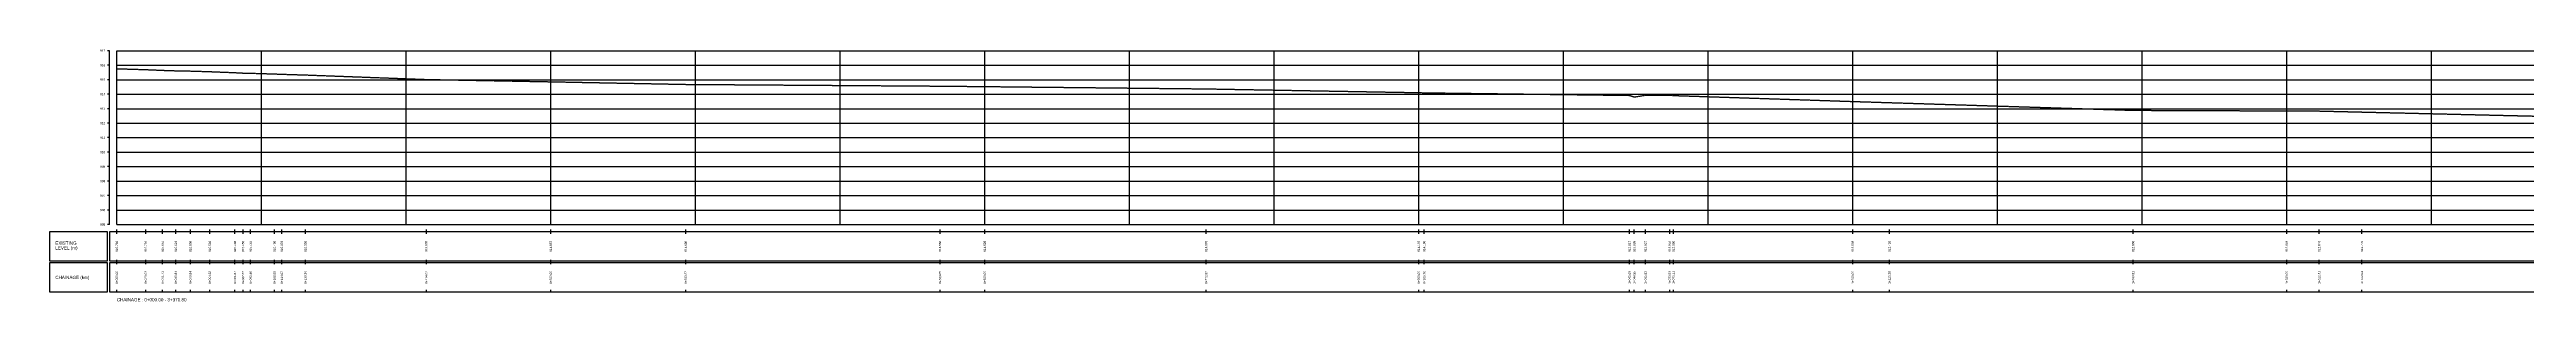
# Model space of a CAD drawing. Header units: millimetres. Extents: x 1478788 to 1486142, y 824439 to 831516.
# Drawn here: x 1482714 to 1484426, y 828320 to 828494 of the extents above; entities that cross this region are included whole.
import ezdxf
from ezdxf.enums import TextEntityAlignment as Align

# ---------------------------------------------------------------- set-up
doc = ezdxf.new("R2010")
doc.units = ezdxf.units.MM
doc.linetypes.add('HIDDEN', pattern=[0.375, 0.25, -0.125])
for name, color, linetype in [('GL', 3, 'HIDDEN'), ('GRID', 8, 'Continuous'), ('SCALE_LINE', 1, 'Continuous'), ('TitleBox', 7, 'Continuous')]:
    doc.layers.add(name, color=color, linetype=linetype)
doc.styles.get("Standard").update_dxf_attribs({"font": 'arial.ttf'})

msp = doc.modelspace()

# ---------------------------------------------------------------- linework, layer by layer
at = {"layer": 'GL'}
msp.add_lwpolyline([(1482760.2, 828480.8), (1482760.2, 828480.8), (1482760.2, 828480.8), (1482780.2, 828480.2), (1482791.9, 828479.7), (1482801, 828479.4), (1482811.1, 828479.2), (1482824.5, 828478.8), (1482841.9, 828478.1), (1482847.5, 828477.8), (1482852.7, 828477.7), (1482869.2, 828477.2), (1482874.3, 828477), (1482890.6, 828476.5), (1482974.2, 828473.4), (1482974.2, 828473.4), (1482974.2, 828473.4), (1482974.2, 828473.4), (1482974.2, 828473.4), (1482974.2, 828473.4), (1482974.2, 828473.4), (1482974.2, 828473.4), (1482974.2, 828473.4), (1483060.2, 828471.8), (1483153.5, 828470), (1483153.5, 828470), (1483329.3, 828468.8), (1483329.3, 828468.8), (1483329.3, 828468.8), (1483329.3, 828468.8), (1483329.3, 828468.8), (1483360.2, 828468.5), (1483513.2, 828466.9), (1483660.2, 828464.3), (1483664, 828464.2), (1483664, 828464.2), (1483664, 828464.2), (1483664, 828464.2), (1483664, 828464.2), (1483664, 828464.2), (1483805.9, 828462.4), (1483809.2, 828461.3), (1483817, 828462.5), (1483833.7, 828462.6), (1483833.7, 828462.6), (1483833.7, 828462.6), (1483833.7, 828462.6), (1483833.7, 828462.6), (1483836.3, 828462.3), (1483960.2, 828458.2), (1483985.6, 828457.4), (1483985.6, 828457.4), (1483985.6, 828457.4), (1483985.6, 828457.4), (1483985.6, 828457.4), (1483985.6, 828457.4), (1484154, 828452.1), (1484154, 828452.1), (1484154, 828452.1), (1484154, 828452.1), (1484154, 828452.1), (1484154, 828452.1), (1484260.2, 828451.7), (1484282.6, 828451.6), (1484282.6, 828451.6), (1484282.6, 828451.6), (1484312.2, 828450.9), (1484469.6, 828447.2)], dxfattribs=at)
at = {"layer": 'GRID'}
for p, q in [((1482760.2, 828493.2), (1486131, 828493.2)), ((1482760.2, 828373.2), (1482760.2, 828493.2)), ((1482860.2, 828373.2), (1482860.2, 828493.2)), ((1482960.2, 828373.2), (1482960.2, 828493.2)), ((1483060.2, 828373.2), (1483060.2, 828493.2)), ((1483160.2, 828373.2), (1483160.2, 828493.2)), ((1483260.2, 828373.2), (1483260.2, 828493.2)), ((1483360.2, 828373.2), (1483360.2, 828493.2)), ((1483460.2, 828373.2), (1483460.2, 828493.2)), ((1483560.2, 828373.2), (1483560.2, 828493.2)), ((1483660.2, 828373.2), (1483660.2, 828493.2)), ((1483760.2, 828373.2), (1483760.2, 828493.2)), ((1483860.2, 828373.2), (1483860.2, 828493.2)), ((1483960.2, 828373.2), (1483960.2, 828493.2)), ((1484060.2, 828373.2), (1484060.2, 828493.2)), ((1484160.2, 828373.2), (1484160.2, 828493.2)), ((1484260.2, 828373.2), (1484260.2, 828493.2)), ((1484360.2, 828373.2), (1484360.2, 828493.2)), ((1482760.2, 828483.2), (1486131, 828483.2)), ((1482760.2, 828473.2), (1486131, 828473.2)), ((1482760.2, 828463.2), (1486131, 828463.2)), ((1482760.2, 828453.2), (1486131, 828453.2)), ((1482760.2, 828443.2), (1486131, 828443.2)), ((1482760.2, 828433.2), (1486131, 828433.2)), ((1482760.2, 828423.2), (1486131, 828423.2)), ((1482760.2, 828413.2), (1486131, 828413.2)), ((1482760.2, 828403.2), (1486131, 828403.2)), ((1482760.2, 828393.2), (1486131, 828393.2)), ((1482760.2, 828383.2), (1486131, 828383.2)), ((1482760.2, 828373.2), (1486131, 828373.2))]:
    msp.add_line(p, q, dxfattribs=at)
at = {"layer": 'SCALE_LINE'}
for p, q in [((1482755.2, 828493.2), (1482753.7, 828493.2)), ((1482755.2, 828373.2), (1482755.2, 828493.2)), ((1482755.2, 828483.2), (1482753.7, 828483.2)), ((1482755.2, 828473.2), (1482753.7, 828473.2)), ((1482755.2, 828463.2), (1482753.7, 828463.2)), ((1482755.2, 828453.2), (1482753.7, 828453.2)), ((1482755.2, 828443.2), (1482753.7, 828443.2)), ((1482755.2, 828433.2), (1482753.7, 828433.2)), ((1482755.2, 828423.2), (1482753.7, 828423.2)), ((1482755.2, 828413.2), (1482753.7, 828413.2)), ((1482755.2, 828403.2), (1482753.7, 828403.2)), ((1482755.2, 828393.2), (1482753.7, 828393.2)), ((1482755.2, 828383.2), (1482753.7, 828383.2)), ((1482755.2, 828373.2), (1482753.7, 828373.2))]:
    msp.add_line(p, q, dxfattribs=at)
at = {"layer": 'TitleBox'}
for p, q in [((1482760.2, 828366.7), (1482760.2, 828369.7)), ((1482760.2, 828366.7), (1482760.2, 828369.7)), ((1482760.2, 828366.7), (1482760.2, 828369.7)), ((1482780.2, 828366.7), (1482780.2, 828369.7)), ((1482791.9, 828366.7), (1482791.9, 828369.7)), ((1482801, 828366.7), (1482801, 828369.7)), ((1482811.1, 828366.7), (1482811.1, 828369.7)), ((1482824.5, 828366.7), (1482824.5, 828369.7)), ((1482841.9, 828366.7), (1482841.9, 828369.7)), ((1482847.5, 828366.7), (1482847.5, 828369.7)), ((1482852.7, 828366.7), (1482852.7, 828369.7)), ((1482869.2, 828366.7), (1482869.2, 828369.7)), ((1482874.3, 828366.7), (1482874.3, 828369.7)), ((1482890.6, 828366.7), (1482890.6, 828369.7)), ((1482974.2, 828366.7), (1482974.2, 828369.7)), ((1482974.2, 828366.7), (1482974.2, 828369.7)), ((1482974.2, 828366.7), (1482974.2, 828369.7)), ((1482974.2, 828366.7), (1482974.2, 828369.7)), ((1482974.2, 828366.7), (1482974.2, 828369.7)), ((1482974.2, 828366.7), (1482974.2, 828369.7)), ((1482974.2, 828366.7), (1482974.2, 828369.7)), ((1482974.2, 828366.7), (1482974.2, 828369.7)), ((1482974.2, 828366.7), (1482974.2, 828369.7)), ((1483060.2, 828366.7), (1483060.2, 828369.7)), ((1483153.5, 828366.7), (1483153.5, 828369.7)), ((1483153.5, 828366.7), (1483153.5, 828369.7)), ((1483329.3, 828366.7), (1483329.3, 828369.7)), ((1483329.3, 828366.7), (1483329.3, 828369.7)), ((1483329.3, 828366.7), (1483329.3, 828369.7)), ((1483329.3, 828366.7), (1483329.3, 828369.7)), ((1483329.3, 828366.7), (1483329.3, 828369.7)), ((1483360.2, 828366.7), (1483360.2, 828369.7)), ((1483513.2, 828366.7), (1483513.2, 828369.7)), ((1483660.2, 828366.7), (1483660.2, 828369.7)), ((1483664, 828366.7), (1483664, 828369.7)), ((1483664, 828366.7), (1483664, 828369.7)), ((1483664, 828366.7), (1483664, 828369.7)), ((1483664, 828366.7), (1483664, 828369.7)), ((1483664, 828366.7), (1483664, 828369.7)), ((1483664, 828366.7), (1483664, 828369.7)), ((1483805.9, 828366.7), (1483805.9, 828369.7)), ((1483809.2, 828366.7), (1483809.2, 828369.7)), ((1483817, 828366.7), (1483817, 828369.7)), ((1483833.7, 828366.7), (1483833.7, 828369.7)), ((1483833.7, 828366.7), (1483833.7, 828369.7)), ((1483833.7, 828366.7), (1483833.7, 828369.7)), ((1483833.7, 828366.7), (1483833.7, 828369.7)), ((1483833.7, 828366.7), (1483833.7, 828369.7)), ((1483836.3, 828366.7), (1483836.3, 828369.7)), ((1483960.2, 828366.7), (1483960.2, 828369.7)), ((1483985.6, 828366.7), (1483985.6, 828369.7)), ((1483985.6, 828366.7), (1483985.6, 828369.7)), ((1483985.6, 828366.7), (1483985.6, 828369.7)), ((1483985.6, 828366.7), (1483985.6, 828369.7)), ((1483985.6, 828366.7), (1483985.6, 828369.7)), ((1483985.6, 828366.7), (1483985.6, 828369.7)), ((1484154, 828366.7), (1484154, 828369.7)), ((1484154, 828366.7), (1484154, 828369.7)), ((1484154, 828366.7), (1484154, 828369.7)), ((1484154, 828366.7), (1484154, 828369.7)), ((1484154, 828366.7), (1484154, 828369.7)), ((1484154, 828366.7), (1484154, 828369.7)), ((1484260.2, 828366.7), (1484260.2, 828369.7)), ((1484282.6, 828366.7), (1484282.6, 828369.7)), ((1484282.6, 828366.7), (1484282.6, 828369.7)), ((1484282.6, 828366.7), (1484282.6, 828369.7)), ((1484312.2, 828366.7), (1484312.2, 828369.7)), ((1482760.2, 828345.9), (1482760.2, 828348.9)), ((1482760.2, 828345.9), (1482760.2, 828348.9)), ((1482760.2, 828345.9), (1482760.2, 828348.9)), ((1482780.2, 828345.9), (1482780.2, 828348.9)), ((1482791.9, 828345.9), (1482791.9, 828348.9)), ((1482801, 828345.9), (1482801, 828348.9)), ((1482811.1, 828345.9), (1482811.1, 828348.9)), ((1482824.5, 828345.9), (1482824.5, 828348.9)), ((1482841.9, 828345.9), (1482841.9, 828348.9)), ((1482847.5, 828345.9), (1482847.5, 828348.9)), ((1482852.7, 828345.9), (1482852.7, 828348.9)), ((1482869.2, 828345.9), (1482869.2, 828348.9)), ((1482874.3, 828345.9), (1482874.3, 828348.9)), ((1482890.6, 828345.9), (1482890.6, 828348.9)), ((1482974.2, 828345.9), (1482974.2, 828348.9)), ((1482974.2, 828345.9), (1482974.2, 828348.9)), ((1482974.2, 828345.9), (1482974.2, 828348.9)), ((1482974.2, 828345.9), (1482974.2, 828348.9)), ((1482974.2, 828345.9), (1482974.2, 828348.9)), ((1482974.2, 828345.9), (1482974.2, 828348.9)), ((1482974.2, 828345.9), (1482974.2, 828348.9)), ((1482974.2, 828345.9), (1482974.2, 828348.9)), ((1482974.2, 828345.9), (1482974.2, 828348.9)), ((1483060.2, 828345.9), (1483060.2, 828348.9)), ((1483153.5, 828345.9), (1483153.5, 828348.9)), ((1483153.5, 828345.9), (1483153.5, 828348.9)), ((1483329.3, 828345.9), (1483329.3, 828348.9)), ((1483329.3, 828345.9), (1483329.3, 828348.9)), ((1483329.3, 828345.9), (1483329.3, 828348.9)), ((1483329.3, 828345.9), (1483329.3, 828348.9)), ((1483329.3, 828345.9), (1483329.3, 828348.9)), ((1483360.2, 828345.9), (1483360.2, 828348.9)), ((1483513.2, 828345.9), (1483513.2, 828348.9)), ((1483660.2, 828345.9), (1483660.2, 828348.9)), ((1483664, 828345.9), (1483664, 828348.9)), ((1483664, 828345.9), (1483664, 828348.9)), ((1483664, 828345.9), (1483664, 828348.9)), ((1483664, 828345.9), (1483664, 828348.9)), ((1483664, 828345.9), (1483664, 828348.9)), ((1483664, 828345.9), (1483664, 828348.9)), ((1483805.9, 828345.9), (1483805.9, 828348.9)), ((1483809.2, 828345.9), (1483809.2, 828348.9)), ((1483817, 828345.9), (1483817, 828348.9)), ((1483833.7, 828345.9), (1483833.7, 828348.9)), ((1483833.7, 828345.9), (1483833.7, 828348.9)), ((1483833.7, 828345.9), (1483833.7, 828348.9)), ((1483833.7, 828345.9), (1483833.7, 828348.9)), ((1483833.7, 828345.9), (1483833.7, 828348.9)), ((1483836.3, 828345.9), (1483836.3, 828348.9)), ((1483960.2, 828345.9), (1483960.2, 828348.9)), ((1483985.6, 828345.9), (1483985.6, 828348.9)), ((1483985.6, 828345.9), (1483985.6, 828348.9)), ((1483985.6, 828345.9), (1483985.6, 828348.9)), ((1483985.6, 828345.9), (1483985.6, 828348.9)), ((1483985.6, 828345.9), (1483985.6, 828348.9)), ((1483985.6, 828345.9), (1483985.6, 828348.9)), ((1484154, 828345.9), (1484154, 828348.9)), ((1484154, 828345.9), (1484154, 828348.9)), ((1484154, 828345.9), (1484154, 828348.9)), ((1484154, 828345.9), (1484154, 828348.9)), ((1484154, 828345.9), (1484154, 828348.9)), ((1484154, 828345.9), (1484154, 828348.9)), ((1484260.2, 828345.9), (1484260.2, 828348.9)), ((1484282.6, 828345.9), (1484282.6, 828348.9)), ((1484282.6, 828345.9), (1484282.6, 828348.9)), ((1484282.6, 828345.9), (1484282.6, 828348.9)), ((1484312.2, 828345.9), (1484312.2, 828348.9)), ((1482760.2, 828326.7), (1482760.2, 828328.2)), ((1482760.2, 828326.7), (1482760.2, 828328.2)), ((1482760.2, 828326.7), (1482760.2, 828328.2)), ((1482780.2, 828326.7), (1482780.2, 828328.2)), ((1482791.9, 828326.7), (1482791.9, 828328.2)), ((1482801, 828326.7), (1482801, 828328.2)), ((1482811.1, 828326.7), (1482811.1, 828328.2)), ((1482824.5, 828326.7), (1482824.5, 828328.2)), ((1482841.9, 828326.7), (1482841.9, 828328.2)), ((1482847.5, 828326.7), (1482847.5, 828328.2)), ((1482852.7, 828326.7), (1482852.7, 828328.2)), ((1482869.2, 828326.7), (1482869.2, 828328.2)), ((1482874.3, 828326.7), (1482874.3, 828328.2)), ((1482890.6, 828326.7), (1482890.6, 828328.2)), ((1482974.2, 828326.7), (1482974.2, 828328.2)), ((1482974.2, 828326.7), (1482974.2, 828328.2)), ((1482974.2, 828326.7), (1482974.2, 828328.2)), ((1482974.2, 828326.7), (1482974.2, 828328.2)), ((1482974.2, 828326.7), (1482974.2, 828328.2)), ((1482974.2, 828326.7), (1482974.2, 828328.2)), ((1482974.2, 828326.7), (1482974.2, 828328.2)), ((1482974.2, 828326.7), (1482974.2, 828328.2)), ((1482974.2, 828326.7), (1482974.2, 828328.2)), ((1483060.2, 828326.7), (1483060.2, 828328.2)), ((1483153.5, 828326.7), (1483153.5, 828328.2)), ((1483153.5, 828326.7), (1483153.5, 828328.2)), ((1483329.3, 828326.7), (1483329.3, 828328.2)), ((1483329.3, 828326.7), (1483329.3, 828328.2)), ((1483329.3, 828326.7), (1483329.3, 828328.2)), ((1483329.3, 828326.7), (1483329.3, 828328.2)), ((1483329.3, 828326.7), (1483329.3, 828328.2)), ((1483360.2, 828326.7), (1483360.2, 828328.2)), ((1483513.2, 828326.7), (1483513.2, 828328.2)), ((1483660.2, 828326.7), (1483660.2, 828328.2)), ((1483664, 828326.7), (1483664, 828328.2)), ((1483664, 828326.7), (1483664, 828328.2)), ((1483664, 828326.7), (1483664, 828328.2)), ((1483664, 828326.7), (1483664, 828328.2)), ((1483664, 828326.7), (1483664, 828328.2)), ((1483664, 828326.7), (1483664, 828328.2)), ((1483805.9, 828326.7), (1483805.9, 828328.2)), ((1483809.2, 828326.7), (1483809.2, 828328.2)), ((1483817, 828326.7), (1483817, 828328.2)), ((1483833.7, 828326.7), (1483833.7, 828328.2)), ((1483833.7, 828326.7), (1483833.7, 828328.2)), ((1483833.7, 828326.7), (1483833.7, 828328.2)), ((1483833.7, 828326.7), (1483833.7, 828328.2)), ((1483833.7, 828326.7), (1483833.7, 828328.2)), ((1483836.3, 828326.7), (1483836.3, 828328.2)), ((1483960.2, 828326.7), (1483960.2, 828328.2)), ((1483985.6, 828326.7), (1483985.6, 828328.2)), ((1483985.6, 828326.7), (1483985.6, 828328.2)), ((1483985.6, 828326.7), (1483985.6, 828328.2)), ((1483985.6, 828326.7), (1483985.6, 828328.2)), ((1483985.6, 828326.7), (1483985.6, 828328.2)), ((1483985.6, 828326.7), (1483985.6, 828328.2)), ((1484154, 828326.7), (1484154, 828328.2)), ((1484154, 828326.7), (1484154, 828328.2)), ((1484154, 828326.7), (1484154, 828328.2)), ((1484154, 828326.7), (1484154, 828328.2)), ((1484154, 828326.7), (1484154, 828328.2)), ((1484154, 828326.7), (1484154, 828328.2)), ((1484260.2, 828326.7), (1484260.2, 828328.2)), ((1484282.6, 828326.7), (1484282.6, 828328.2)), ((1484282.6, 828326.7), (1484282.6, 828328.2)), ((1484282.6, 828326.7), (1484282.6, 828328.2)), ((1484312.2, 828326.7), (1484312.2, 828328.2))]:
    msp.add_line(p, q, dxfattribs=at)
for points in [[(1482713.7, 828368.2), (1482713.7, 828348.2), (1482753.7, 828348.2), (1482753.7, 828368.2)], [(1482755.2, 828368.2), (1482755.2, 828348.2), (1486136, 828348.2), (1486136, 828368.2)], [(1482713.7, 828346.7), (1482713.7, 828326.7), (1482753.7, 828326.7), (1482753.7, 828346.7)], [(1482755.2, 828346.7), (1482755.2, 828326.7), (1486136, 828326.7), (1486136, 828346.7)]]:
    msp.add_lwpolyline(points, close=True, dxfattribs=at)

# ---------------------------------------------------------------- texts
for s, p in [('917', (1482752.2, 828493.2)), ('916', (1482752.2, 828483.2)), ('915', (1482752.2, 828473.2)), ('914', (1482752.2, 828463.2)), ('913', (1482752.2, 828453.2)), ('912', (1482752.2, 828443.2)), ('911', (1482752.2, 828433.2)), ('910', (1482752.2, 828423.2)), ('909', (1482752.2, 828413.2)), ('908', (1482752.2, 828403.2)), ('907', (1482752.2, 828393.2)), ('906', (1482752.2, 828383.2)), ('905', (1482752.2, 828373.2))]:
    msp.add_text(s, height=1.5).set_placement(p, align=Align.MIDDLE_RIGHT)
for s, p in [('EXISTING', (1482717.7, 828360.4)), ('LEVEL (m)', (1482717.7, 828357.1)), ('CHAINAGE (km)', (1482717.7, 828336.7))]:
    msp.add_text(s, height=2.25, dxfattribs=at).set_placement(p, align=Align.MIDDLE_LEFT)
for s, p in [('915.760', (1482760.2, 828358.2)), ('915.701', (1482780.2, 828358.2)), ('915.654', (1482791.9, 828358.2)), ('915.623', (1482801, 828358.2)), ('915.596', (1482811.1, 828358.2)), ('915.560', (1482824.5, 828358.2)), ('915.486', (1482841.9, 828358.2)), ('915.459', (1482847.5, 828358.2)), ('915.452', (1482852.7, 828358.2)), ('915.400', (1482869.2, 828358.2)), ('915.378', (1482874.3, 828358.2)), ('915.330', (1482890.6, 828358.2)), ('915.020', (1482974.2, 828358.2)), ('914.857', (1483060.2, 828358.2)), ('914.680', (1483153.5, 828358.2)), ('914.560', (1483329.3, 828358.2)), ('914.528', (1483360.2, 828358.2)), ('914.370', (1483513.2, 828358.2)), ('914.107', (1483660.2, 828358.2)), ('914.100', (1483664, 828358.2)), ('913.917', (1483805.9, 828358.2)), ('913.809', (1483809.2, 828358.2)), ('913.927', (1483817, 828358.2)), ('913.940', (1483833.7, 828358.2)), ('913.906', (1483836.3, 828358.2)), ('913.503', (1483960.2, 828358.2)), ('913.420', (1483985.6, 828358.2)), ('912.890', (1484154, 828358.2)), ('912.849', (1484260.2, 828358.2)), ('912.840', (1484282.6, 828358.2)), ('912.770', (1484312.2, 828358.2)), ('0+000.00', (1482760.2, 828336.7)), ('0+020.03', (1482780.2, 828336.7)), ('0+031.71', (1482791.9, 828336.7)), ('0+040.84', (1482801, 828336.7)), ('0+050.84', (1482811.1, 828336.7)), ('0+064.32', (1482824.5, 828336.7)), ('0+081.67', (1482841.9, 828336.7)), ('0+087.27', (1482847.5, 828336.7)), ('0+092.46', (1482852.7, 828336.7)), ('0+108.99', (1482869.2, 828336.7)), ('0+114.07', (1482874.3, 828336.7)), ('0+130.36', (1482890.6, 828336.7)), ('0+214.02', (1482974.2, 828336.7)), ('0+300.00', (1483060.2, 828336.7)), ('0+393.27', (1483153.5, 828336.7)), ('0+569.05', (1483329.3, 828336.7)), ('0+600.00', (1483360.2, 828336.7)), ('0+752.97', (1483513.2, 828336.7)), ('0+900.00', (1483660.2, 828336.7)), ('0+903.76', (1483664, 828336.7)), ('1+045.69', (1483805.9, 828336.7)), ('1+048.95', (1483809.2, 828336.7)), ('1+056.83', (1483817, 828336.7)), ('1+073.53', (1483833.7, 828336.7)), ('1+076.11', (1483836.3, 828336.7)), ('1+200.00', (1483960.2, 828336.7)), ('1+225.38', (1483985.6, 828336.7)), ('1+393.81', (1484154, 828336.7)), ('1+500.00', (1484260.2, 828336.7)), ('1+522.41', (1484282.6, 828336.7)), ('1+552.04', (1484312.2, 828336.7))]:
    msp.add_text(s, height=1.5, rotation=90, dxfattribs=at).set_placement(p, align=Align.MIDDLE_CENTER)
msp.add_text('CHAINAGE : 0+000.00 - 3+370.80', height=2.25, dxfattribs=at).set_placement((1482760.2, 828320.2))

doc.saveas('drawing.dxf')
